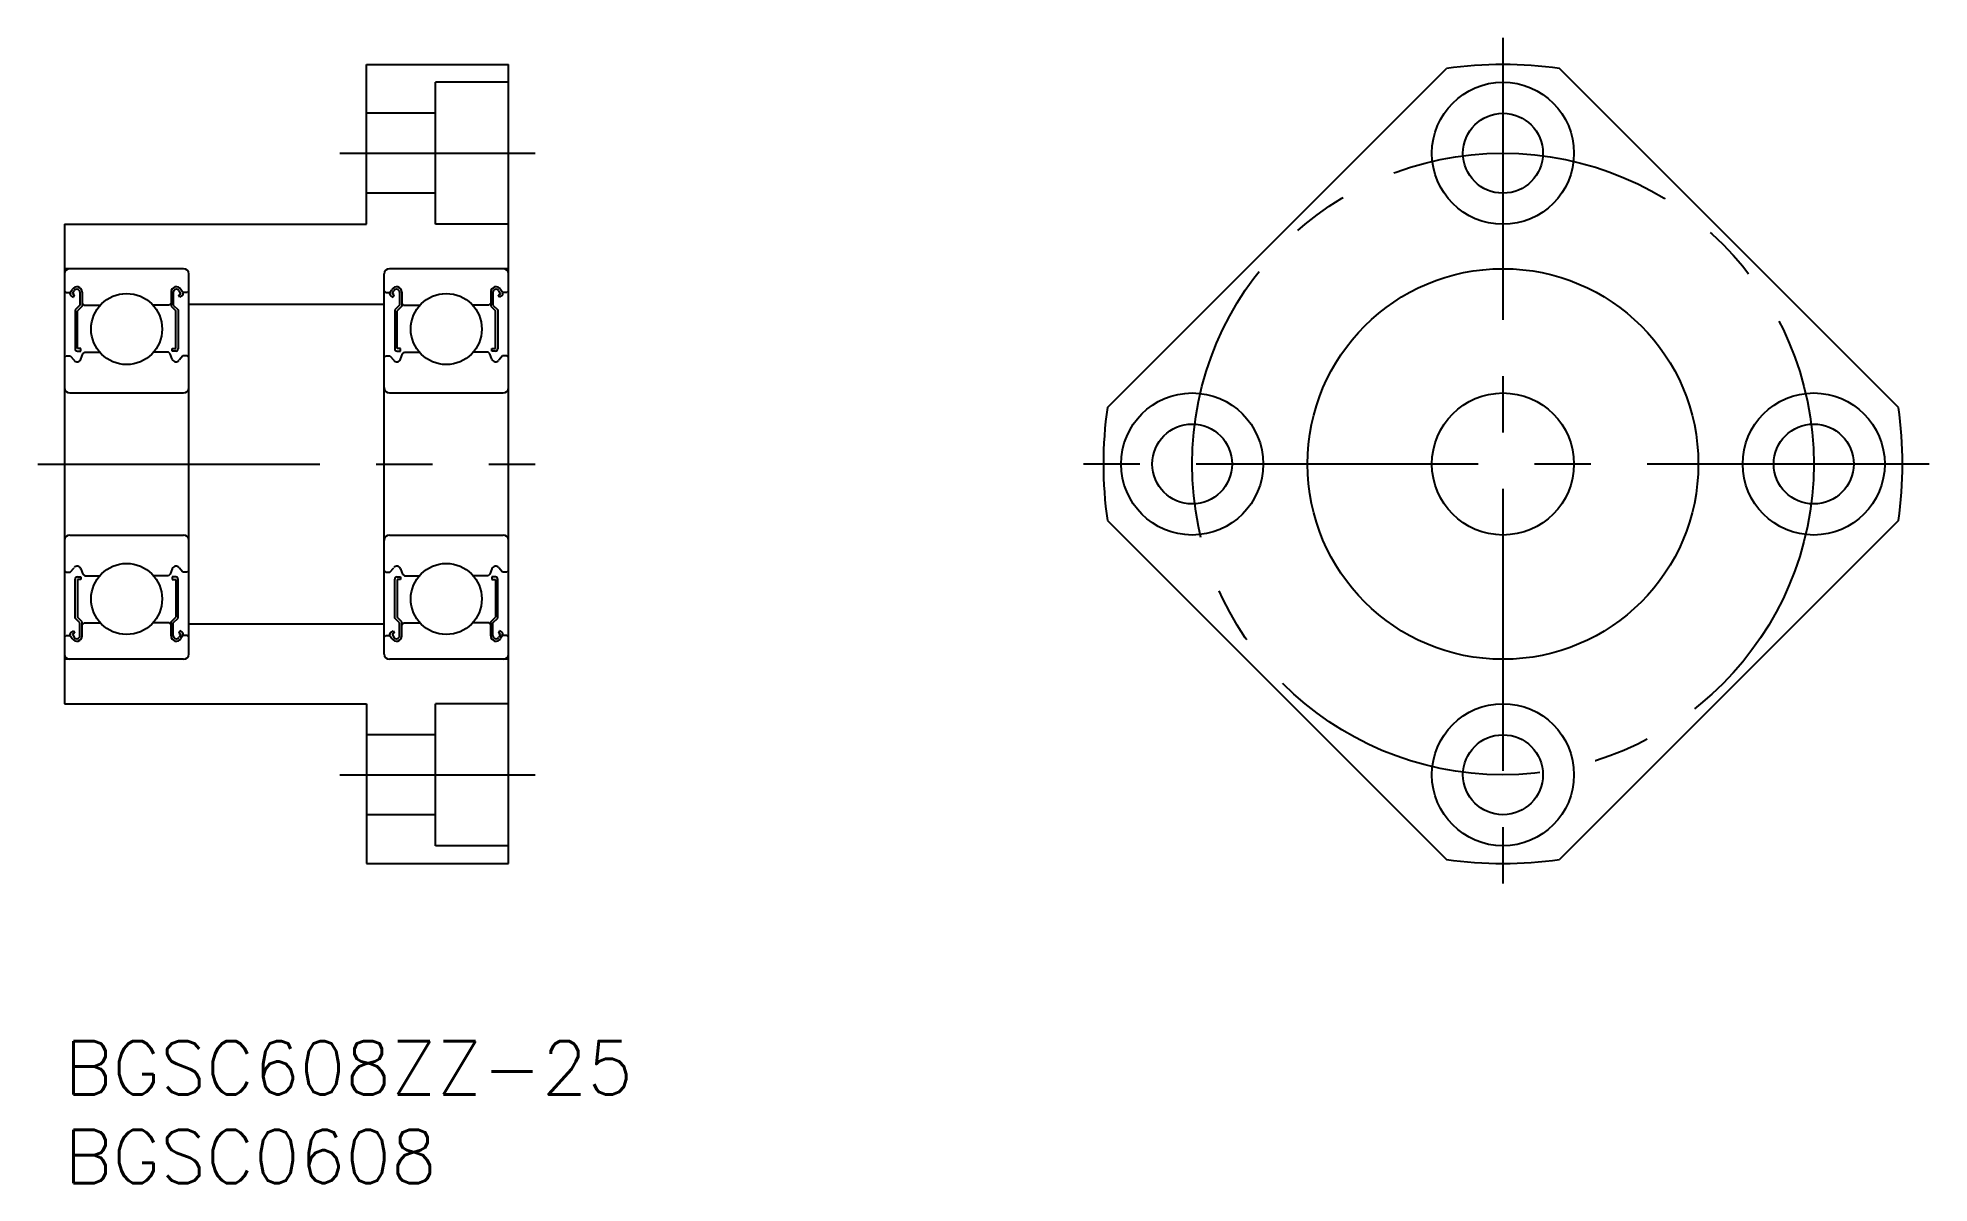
# Model space of a CAD drawing. Extents: x -2 to 105, y -8 to 56.
import ezdxf

# ---------------------------------------------------------------- set-up
doc = ezdxf.new("R2010")
doc.units = 0
doc.header["$LTSCALE"] = 0.5
doc.linetypes.add('CENTER', pattern=[50.8, 31.75, -6.35, 6.35, -6.35])
for name, color, linetype in [('MSM_CENTER', 1, 'CENTER'), ('MSM_CONTINUOUS', 7, 'CONTINUOUS'), ('MSM_PART_NUMBER', 7, 'CONTINUOUS')]:
    doc.layers.add(name, color=color, linetype=linetype)
doc.styles.get("Standard").update_dxf_attribs({"font": 'txt.shx', "height": 3, "bigfont": 'bigfont.shx'})

# ---------------------------------------------------------------- blocks, each defined once
blk = doc.blocks.new('*U1')
at = {"layer": 'MSM_PART_NUMBER'}
blk.add_text('BGSC608ZZ-25', height=3, dxfattribs=at).set_placement((0, -3))
blk = doc.blocks.new('*U2')
at = {"layer": 'MSM_PART_NUMBER'}
blk.add_text('BGSC0608', height=3, dxfattribs=at).set_placement((0, -8))

msp = doc.modelspace()

# ---------------------------------------------------------------- linework, layer by layer
at = {"layer": 'MSM_CENTER'}
for p, q in [((81, 56.5), (81, 8.5)), ((15.5, 50), (26.5, 50)), ((-1.5, 32.5), (26.5, 32.5)), ((105, 32.5), (57, 32.5)), ((15.5, 15), (26.5, 15))]:
    msp.add_line(p, q, dxfattribs=at)
msp.add_circle((81, 32.5), 17.5, dxfattribs=at)
at = {"layer": 'MSM_CONTINUOUS'}
for p, q in [((17, 55), (25, 55)), ((17, 46), (17, 55)), ((25, 10), (25, 55)), ((58.73, 35.68), (77.82, 54.77)), ((103.27, 35.68), (84.18, 54.77)), ((25, 54), (20.9, 54)), ((20.9, 46), (20.9, 54)), ((20.9, 52.25), (17, 52.25)), ((20.9, 47.75), (17, 47.75)), ((0, 46), (0, 19)), ((0, 46), (17, 46)), ((25, 46), (20.9, 46)), ((6.7, 43.5), (0, 43.5)), ((7, 21.8), (7, 43.2)), ((18, 21.8), (18, 43.2)), ((25, 43.5), (18.3, 43.5)), ((0, 42.25), (0.1, 42.15)), ((0.1, 42.15), (0.33, 42.15)), ((0.33, 42.15), (0.44, 42.33)), ((0.38, 41.97), (0.5, 41.9)), ((0.45, 42.08), (0.55, 42.25)), ((0.56, 42.02), (0.45, 42.08)), ((0.5, 41.9), (0.56, 42.02)), ((0.87, 42.17), (0.87, 41.45)), ((1, 42.18), (1, 41.39)), ((1, 41.55), (1.1, 41.45)), ((6, 41.55), (5.9, 41.45)), ((6, 42.18), (6, 41.39)), ((6.13, 42.17), (6.13, 41.45)), ((6.44, 42.02), (6.55, 42.08)), ((6.5, 41.9), (6.44, 42.02)), ((6.55, 42.08), (6.45, 42.25)), ((6.62, 41.97), (6.5, 41.9)), ((6.67, 42.15), (6.56, 42.33)), ((6.9, 42.15), (6.67, 42.15)), ((7, 42.25), (6.9, 42.15)), ((18, 42.25), (18.1, 42.15)), ((18.1, 42.15), (18.33, 42.15)), ((18.33, 42.15), (18.44, 42.33)), ((18.38, 41.97), (18.5, 41.9)), ((18.45, 42.08), (18.55, 42.25)), ((18.56, 42.02), (18.45, 42.08)), ((18.5, 41.9), (18.56, 42.02)), ((18.87, 42.17), (18.87, 41.45)), ((19, 42.18), (19, 41.39)), ((19, 41.55), (19.1, 41.45)), ((24, 41.55), (23.9, 41.45)), ((24, 42.18), (24, 41.39)), ((24.13, 42.17), (24.13, 41.45)), ((24.44, 42.02), (24.55, 42.08)), ((24.5, 41.9), (24.44, 42.02)), ((24.55, 42.08), (24.45, 42.25)), ((24.62, 41.97), (24.5, 41.9)), ((24.67, 42.15), (24.56, 42.33)), ((24.9, 42.15), (24.67, 42.15)), ((25, 42.25), (24.9, 42.15)), ((0.87, 41.45), (0.6, 41.18)), ((0.6, 41.18), (0.6, 38.99)), ((1, 41.39), (0.73, 41.13)), ((0.73, 39), (0.73, 41.13)), ((1.1, 41.45), (2.02, 41.45)), ((5.9, 41.45), (4.98, 41.45)), ((6, 41.39), (6.27, 41.13)), ((6.13, 41.45), (6.4, 41.18)), ((6.27, 39), (6.27, 41.13)), ((6.4, 41.18), (6.4, 38.99)), ((7, 41.5), (18, 41.5)), ((18.87, 41.45), (18.6, 41.18)), ((18.6, 41.18), (18.6, 38.99)), ((19, 41.39), (18.73, 41.13)), ((18.73, 39), (18.73, 41.13)), ((19.1, 41.45), (20.02, 41.45)), ((23.9, 41.45), (22.98, 41.45)), ((24, 41.39), (24.27, 41.13)), ((24.13, 41.45), (24.4, 41.18)), ((24.27, 39), (24.27, 41.13)), ((24.4, 41.18), (24.4, 38.99)), ((0, 38.5), (0.1, 38.6)), ((0.1, 38.6), (0.33, 38.6)), ((0.33, 38.6), (0.55, 38.34)), ((0.93, 39), (0.73, 39)), ((0.73, 38.86), (0.93, 38.86)), ((0.93, 38.86), (0.93, 39)), ((0.93, 38.4), (1.04, 38.71)), ((1.04, 38.71), (1.14, 38.8)), ((1.14, 38.8), (1.98, 38.8)), ((5.86, 38.8), (5.02, 38.8)), ((5.96, 38.71), (5.86, 38.8)), ((6.07, 38.4), (5.96, 38.71)), ((6.07, 39), (6.27, 39)), ((6.07, 38.86), (6.07, 39)), ((6.27, 38.86), (6.07, 38.86)), ((6.67, 38.6), (6.45, 38.34)), ((6.9, 38.6), (6.67, 38.6)), ((7, 38.5), (6.9, 38.6)), ((18, 38.5), (18.1, 38.6)), ((18.1, 38.6), (18.33, 38.6)), ((18.33, 38.6), (18.55, 38.34)), ((18.93, 39), (18.73, 39)), ((18.73, 38.86), (18.93, 38.86)), ((18.93, 38.86), (18.93, 39)), ((18.93, 38.4), (19.04, 38.71)), ((19.04, 38.71), (19.14, 38.8)), ((19.14, 38.8), (19.98, 38.8)), ((23.86, 38.8), (23.02, 38.8)), ((23.96, 38.71), (23.86, 38.8)), ((24.07, 38.4), (23.96, 38.71)), ((24.07, 39), (24.27, 39)), ((24.07, 38.86), (24.07, 39)), ((24.27, 38.86), (24.07, 38.86)), ((24.67, 38.6), (24.45, 38.34)), ((24.9, 38.6), (24.67, 38.6)), ((25, 38.5), (24.9, 38.6)), ((0.3, 36.5), (6.7, 36.5)), ((18.3, 36.5), (24.7, 36.5)), ((58.73, 29.32), (77.82, 10.23)), ((103.27, 29.32), (84.18, 10.23)), ((0.3, 28.5), (6.7, 28.5)), ((18.3, 28.5), (24.7, 28.5)), ((0.33, 26.4), (0.55, 26.66)), ((6.67, 26.4), (6.45, 26.66)), ((18.33, 26.4), (18.55, 26.66)), ((24.67, 26.4), (24.45, 26.66)), ((0, 26.5), (0.1, 26.4)), ((0.1, 26.4), (0.33, 26.4)), ((0.6, 23.82), (0.6, 26.01)), ((0.73, 26.14), (0.93, 26.14)), ((0.93, 26), (0.73, 26)), ((0.73, 26), (0.73, 23.87)), ((0.93, 26.6), (1.04, 26.29)), ((0.93, 26.14), (0.93, 26)), ((1.04, 26.29), (1.14, 26.2)), ((1.14, 26.2), (1.98, 26.2)), ((5.86, 26.2), (5.02, 26.2)), ((5.96, 26.29), (5.86, 26.2)), ((6.07, 26.6), (5.96, 26.29)), ((6.07, 26.14), (6.07, 26)), ((6.27, 26.14), (6.07, 26.14)), ((6.07, 26), (6.27, 26)), ((6.27, 26), (6.27, 23.87)), ((6.4, 23.82), (6.4, 26.01)), ((6.9, 26.4), (6.67, 26.4)), ((7, 26.5), (6.9, 26.4)), ((18, 26.5), (18.1, 26.4)), ((18.1, 26.4), (18.33, 26.4)), ((18.6, 23.82), (18.6, 26.01)), ((18.73, 26.14), (18.93, 26.14)), ((18.93, 26), (18.73, 26)), ((18.73, 26), (18.73, 23.87)), ((18.93, 26.6), (19.04, 26.29)), ((18.93, 26.14), (18.93, 26)), ((19.04, 26.29), (19.14, 26.2)), ((19.14, 26.2), (19.98, 26.2)), ((23.86, 26.2), (23.02, 26.2)), ((23.96, 26.29), (23.86, 26.2)), ((24.07, 26.6), (23.96, 26.29)), ((24.07, 26.14), (24.07, 26)), ((24.27, 26.14), (24.07, 26.14)), ((24.07, 26), (24.27, 26)), ((24.27, 26), (24.27, 23.87)), ((24.4, 23.82), (24.4, 26.01)), ((24.9, 26.4), (24.67, 26.4)), ((25, 26.5), (24.9, 26.4)), ((0.87, 23.55), (0.6, 23.82)), ((1, 23.61), (0.73, 23.87)), ((0.87, 22.83), (0.87, 23.55)), ((1, 22.82), (1, 23.61)), ((1, 23.45), (1.1, 23.55)), ((1.1, 23.55), (2.02, 23.55)), ((5.9, 23.55), (4.98, 23.55)), ((6, 23.45), (5.9, 23.55)), ((6, 23.61), (6.27, 23.87)), ((6, 22.82), (6, 23.61)), ((6.13, 23.55), (6.4, 23.82)), ((6.13, 22.83), (6.13, 23.55)), ((7, 23.5), (18, 23.5)), ((18.87, 23.55), (18.6, 23.82)), ((19, 23.61), (18.73, 23.87)), ((18.87, 22.83), (18.87, 23.55)), ((19, 22.82), (19, 23.61)), ((19, 23.45), (19.1, 23.55)), ((19.1, 23.55), (20.02, 23.55)), ((23.9, 23.55), (22.98, 23.55)), ((24, 23.45), (23.9, 23.55)), ((24, 23.61), (24.27, 23.87)), ((24, 22.82), (24, 23.61)), ((24.13, 23.55), (24.4, 23.82)), ((24.13, 22.83), (24.13, 23.55)), ((0, 22.75), (0.1, 22.85)), ((0.1, 22.85), (0.33, 22.85)), ((0.33, 22.85), (0.44, 22.67)), ((0.38, 23.03), (0.5, 23.1)), ((0.56, 22.98), (0.45, 22.92)), ((0.45, 22.92), (0.55, 22.75)), ((0.5, 23.1), (0.56, 22.98)), ((6.5, 23.1), (6.44, 22.98)), ((6.44, 22.98), (6.55, 22.92)), ((6.55, 22.92), (6.45, 22.75)), ((6.62, 23.03), (6.5, 23.1)), ((6.67, 22.85), (6.56, 22.67)), ((6.9, 22.85), (6.67, 22.85)), ((7, 22.75), (6.9, 22.85)), ((18, 22.75), (18.1, 22.85)), ((18.1, 22.85), (18.33, 22.85)), ((18.33, 22.85), (18.44, 22.67)), ((18.38, 23.03), (18.5, 23.1)), ((18.56, 22.98), (18.45, 22.92)), ((18.45, 22.92), (18.55, 22.75)), ((18.5, 23.1), (18.56, 22.98)), ((24.5, 23.1), (24.44, 22.98)), ((24.44, 22.98), (24.55, 22.92)), ((24.55, 22.92), (24.45, 22.75)), ((24.62, 23.03), (24.5, 23.1)), ((24.67, 22.85), (24.56, 22.67)), ((24.9, 22.85), (24.67, 22.85)), ((25, 22.75), (24.9, 22.85)), ((6.7, 21.5), (0, 21.5)), ((25, 21.5), (18.3, 21.5)), ((0, 19), (17, 19)), ((17, 19), (17, 10)), ((25, 19), (20.9, 19)), ((20.9, 11), (20.9, 19)), ((20.9, 17.25), (17, 17.25)), ((20.9, 12.75), (17, 12.75)), ((25, 11), (20.9, 11)), ((17, 10), (25, 10))]:
    msp.add_line(p, q, dxfattribs=at)
for centre, radius in [((81, 50), 4), ((81, 50), 2.25), ((81, 32.5), 11), ((3.5, 40.1), 2), ((21.5, 40.1), 2), ((63.5, 32.5), 4), ((81, 32.5), 4), ((98.5, 32.5), 4), ((63.5, 32.5), 2.25), ((98.5, 32.5), 2.25), ((3.5, 24.9), 2), ((21.5, 24.9), 2), ((81, 15), 4), ((81, 15), 2.25)]:
    msp.add_circle(centre, radius, dxfattribs=at)
for centre, radius, start, end in [((81, 32.5), 22.5, 81.8699, 98.1301), ((0.3, 43.2), 0.3, 90, 180), ((6.7, 43.2), 0.3, 0, 90), ((18.3, 43.2), 0.3, 90, 180), ((24.7, 43.2), 0.3, 0, 90), ((0.44, 42.08), 0.13, 149.3826, 240.0083), ((0.7, 42.18), 0.3, 0, 149.3826), ((0.7, 42.17), 0.17, 0, 149.3789), ((6.3, 42.18), 0.3, 30.6174, 180), ((6.3, 42.17), 0.17, 30.6211, 180), ((6.56, 42.08), 0.13, 299.9917, 30.6174), ((18.44, 42.08), 0.13, 149.3826, 240.0083), ((18.7, 42.18), 0.3, 0, 149.3826), ((18.7, 42.17), 0.17, 0, 149.3789), ((24.3, 42.18), 0.3, 30.6174, 180), ((24.3, 42.17), 0.17, 30.6211, 180), ((24.56, 42.08), 0.13, 299.9917, 30.6174), ((0.72, 38.47), 0.22, 219.2766, 340.0001), ((0.73, 38.99), 0.13, 180, 270), ((6.28, 38.47), 0.22, 199.9999, 320.7234), ((6.27, 38.99), 0.13, 270, 0), ((18.72, 38.47), 0.22, 219.2766, 340.0001), ((18.73, 38.99), 0.13, 180, 270), ((24.28, 38.47), 0.22, 199.9999, 320.7234), ((24.27, 38.99), 0.13, 270, 0), ((0.3, 36.8), 0.3, 180, 270), ((6.7, 36.8), 0.3, 270, 0), ((18.3, 36.8), 0.3, 180, 270), ((24.7, 36.8), 0.3, 270, 0), ((81, 32.5), 22.5, 171.8699, 188.1301), ((81, 32.5), 22.5, 351.8699, 8.1301), ((0.3, 28.2), 0.3, 90, 180), ((6.7, 28.2), 0.3, 0, 90), ((18.3, 28.2), 0.3, 90, 180), ((24.7, 28.2), 0.3, 0, 90), ((0.72, 26.53), 0.22, 19.9999, 140.7234), ((6.28, 26.53), 0.22, 39.2766, 160.0001), ((18.72, 26.53), 0.22, 19.9999, 140.7234), ((24.28, 26.53), 0.22, 39.2766, 160.0001), ((0.73, 26.01), 0.13, 90, 180), ((6.27, 26.01), 0.13, 360, 90), ((18.73, 26.01), 0.13, 90, 180), ((24.27, 26.01), 0.13, 360, 90), ((0.44, 22.92), 0.13, 119.9917, 210.6174), ((0.7, 22.82), 0.3, 210.6174, 0), ((0.7, 22.83), 0.17, 210.6211, 0), ((6.3, 22.82), 0.3, 180, 329.3826), ((6.3, 22.83), 0.17, 180, 329.3789), ((6.56, 22.92), 0.13, 329.3826, 60.0083), ((18.44, 22.92), 0.13, 119.9917, 210.6174), ((18.7, 22.82), 0.3, 210.6174, 0), ((18.7, 22.83), 0.17, 210.6211, 0), ((24.3, 22.82), 0.3, 180, 329.3826), ((24.3, 22.83), 0.17, 180, 329.3789), ((24.56, 22.92), 0.13, 329.3826, 60.0083), ((0.3, 21.8), 0.3, 180, 270), ((6.7, 21.8), 0.3, 270, 0), ((18.3, 21.8), 0.3, 180, 270), ((24.7, 21.8), 0.3, 270, 0), ((81, 32.5), 22.5, 261.8699, 278.1301)]:
    msp.add_arc(centre, radius, start, end, dxfattribs=at)

# ---------------------------------------------------------------- block references
for name in ['*U1', '*U2']:
    msp.add_blockref(name, (0, 0), dxfattribs=at)

doc.saveas('drawing.dxf')
